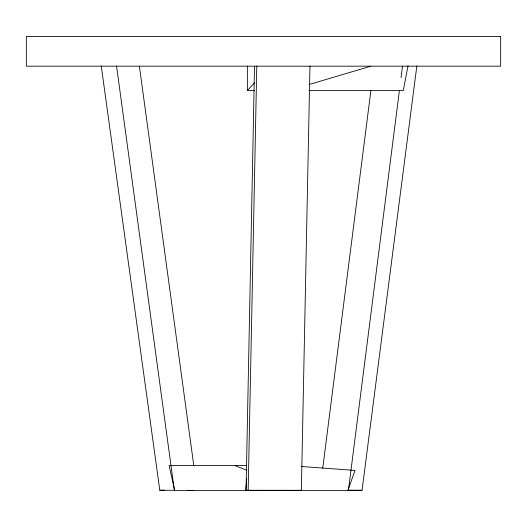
<?xml version="1.0" encoding="UTF-8"?>
<svg xmlns="http://www.w3.org/2000/svg" width="527" height="527" viewBox="0 0 527 527"><rect width="100%" height="100%" fill="white"/><g stroke="black" fill="none" stroke-linecap="round" stroke-linejoin="round"><path stroke-width="0.79" d="M256.781 66.092L248.184 490.301L247.11 490.354L246.043 490.268L254.528 66.389M299.224 490.268L301.365 490.301L309.962 66.092M245.773 490.433L246.722 478.424M322.728 468.253L370.876 90.716M399.374 90.716L348.419 490.268L362.049 490.301L416.837 66.027M401.04 77.673L402.496 66.257M408.036 65.743L403.274 90.565L308.967 90.565M254.646 90.565L247.354 90.565L254.521 82.792M309.197 84.485L370.744 66.231M193.113 490.373L187.454 490.373M246.748 465.506L169.114 465.506L174.674 490.433L347.86 490.433L355.02 470.413L301.721 466.52M101.256 66.013L159.793 490.255L164.674 490.255M246.043 490.268L301.365 490.301M347.8 490.301L362.049 490.301M159.793 490.255L174.351 490.294L116.586 66.257M235.325 465.796L246.61 470.124M139.391 66.257L193.824 465.828M247.354 66.099L247.354 90.565M500.65 36.561L26.35 36.561L26.35 66.178L500.65 66.178L500.65 36.561"/></g></svg>
